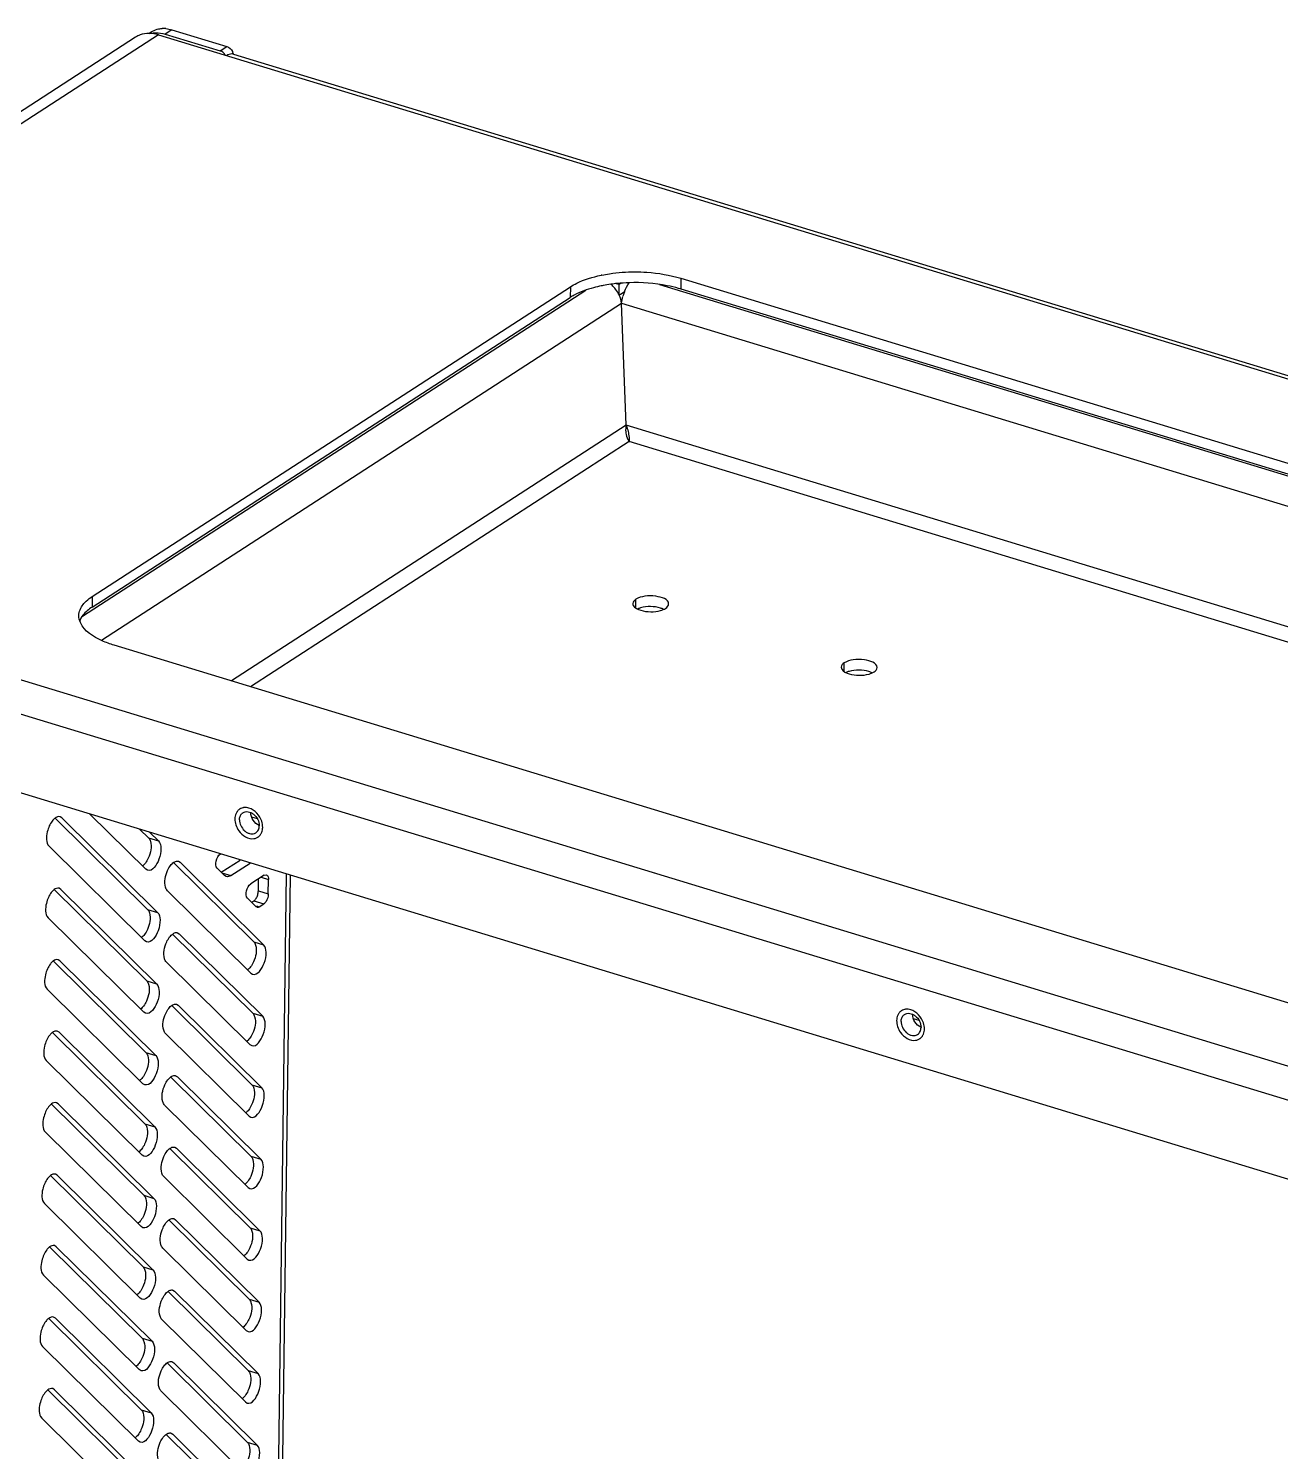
# Model space of a CAD drawing. Header units: millimetres. Extents: x -177 to 18421, y -5017 to 3255.
# Drawn here: x 4773.94 to 4813.25, y -2429.08 to -2384.39 of the extents above; entities that cross this region are included whole.
import ezdxf

# ---------------------------------------------------------------- set-up
doc = ezdxf.new("R2010")
doc.units = ezdxf.units.MM
doc.header["$LTSCALE"] = 46.255
doc.layers.get('0').update_dxf_attribs({"linetype": 'CONTINUOUS'})
doc.layers.add('02___PRT_ALL_AXES', color=7, linetype='CONTINUOUS')

msp = doc.modelspace()

# ---------------------------------------------------------------- linework, layer by layer
at = {"color": 3, "linetype": 'Continuous'}
for p, q in [((4778.026, -2384.594), (4754.952, -2399.538)), ((4778.026, -2384.594), (4871.441, -2413.069)), ((4778.441, -2384.436), (4780.166, -2384.961)), ((4777.304, -2384.67), (4754.23, -2399.614)), ((4780.376, -2385.202), (4869.511, -2412.372)), ((4775.944, -2402.229), (4790.956, -2392.507)), ((4792.477, -2392.775), (4792.661, -2392.656)), ((4794.423, -2392.24), (4849.484, -2409.023)), ((4847.122, -2427.236), (4757.031, -2399.774)), ((4846.696, -2428.18), (4756.605, -2400.718)), ((4831.692, -2420.547), (4776.631, -2403.763)), ((4833.783, -2426.722), (4769.456, -2407.114)), ((4777.681, -2412.059), (4774.779, -2409.193)), ((4780.944, -2409.148), (4781.121, -2409.202)), ((4777.71, -2409.814), (4777.44, -2409.547)), ((4779.995, -2410.894), (4780.591, -2410.508)), ((4781.012, -2413.075), (4778.495, -2410.589)), ((4777.652, -2414.304), (4774.75, -2411.437)), ((4781.159, -2411.476), (4781.163, -2411.102)), ((4780.948, -2411.835), (4781.017, -2411.791)), ((4780.983, -2415.32), (4778.466, -2412.834)), ((4777.624, -2416.548), (4774.721, -2413.682)), ((4780.955, -2417.565), (4778.437, -2415.079)), ((4801.722, -2415.481), (4801.898, -2415.535)), ((4777.595, -2418.793), (4774.693, -2415.927)), ((4780.926, -2419.809), (4778.409, -2417.323)), ((4777.566, -2421.037), (4774.664, -2418.171)), ((4780.897, -2422.054), (4778.38, -2419.568)), ((4777.537, -2423.282), (4774.635, -2420.416)), ((4780.868, -2424.299), (4778.351, -2421.813)), ((4777.509, -2425.527), (4774.606, -2422.661)), ((4780.839, -2426.543), (4778.322, -2424.057)), ((4777.48, -2427.771), (4774.578, -2424.905)), ((4780.811, -2428.788), (4778.294, -2426.302)), ((4777.451, -2430.016), (4774.549, -2427.15)), ((4780.782, -2431.033), (4778.265, -2428.547))]:
    msp.add_line(p, q, dxfattribs=at)
at = {"color": 7, "linetype": 'Continuous'}
for p, q in [((4777.722, -2384.548), (4777.789, -2384.504)), ((4778.441, -2384.436), (4778.233, -2384.571)), ((4778.233, -2384.571), (4779.958, -2385.096)), ((4779.958, -2385.096), (4780.166, -2384.961)), ((4775.637, -2402.849), (4791.437, -2392.616)), ((4790.956, -2392.507), (4790.951, -2392.843)), ((4792.481, -2392.438), (4792.396, -2392.413)), ((4792.481, -2392.438), (4792.477, -2392.775)), ((4792.481, -2392.438), (4792.553, -2392.392)), ((4793.754, -2392.435), (4850.015, -2409.585)), ((4794.423, -2392.24), (4794.419, -2392.576)), ((4794.419, -2392.576), (4849.479, -2409.36)), ((4775.939, -2402.566), (4790.951, -2392.843)), ((4776.228, -2403.603), (4792.565, -2393.023)), ((4792.706, -2396.856), (4792.565, -2393.023)), ((4792.565, -2393.023), (4850.145, -2410.574)), ((4792.706, -2396.856), (4780.31, -2404.884)), ((4846.165, -2413.152), (4792.706, -2396.856)), ((4792.804, -2397.361), (4780.906, -2405.066)), ((4792.803, -2397.339), (4792.804, -2397.361)), ((4845.667, -2413.475), (4792.804, -2397.361)), ((4775.944, -2402.229), (4775.939, -2402.566)), ((4774.986, -2409.185), (4774.931, -2409.151)), ((4777.993, -2412.154), (4774.986, -2409.185)), ((4775.868, -2409.068), (4777.62, -2410.799)), ((4778.022, -2409.909), (4777.751, -2409.642)), ((4774.585, -2410.074), (4777.592, -2413.043)), ((4777.71, -2409.814), (4778.022, -2409.909)), ((4778.647, -2410.548), (4778.702, -2410.581)), ((4777.676, -2410.832), (4777.62, -2410.799)), ((4781.324, -2413.17), (4778.702, -2410.581)), ((4779.865, -2410.765), (4780.097, -2410.995)), ((4780.016, -2410.915), (4780.292, -2410.999)), ((4780.152, -2411.028), (4780.097, -2410.995)), ((4780.292, -2410.999), (4780.903, -2410.603)), ((4781.34, -2410.988), (4780.921, -2411.259)), ((4781.34, -2410.988), (4781.41, -2410.973)), ((4782.03, -2410.946), (4781.576, -2446.314)), ((4782.153, -2410.984), (4781.703, -2446.134)), ((4774.958, -2411.429), (4774.902, -2411.396)), ((4777.964, -2414.399), (4774.958, -2411.429)), ((4781.242, -2411.051), (4781.476, -2411.122)), ((4781.47, -2411.571), (4781.476, -2411.122)), ((4778.301, -2411.471), (4780.922, -2414.06)), ((4780.818, -2411.706), (4781.09, -2411.975)), ((4781.017, -2411.791), (4781.328, -2411.886)), ((4781.159, -2411.476), (4781.47, -2411.571)), ((4781.187, -2411.977), (4781.328, -2411.886)), ((4774.556, -2412.319), (4777.563, -2415.288)), ((4777.681, -2412.059), (4777.993, -2412.154)), ((4781.117, -2411.992), (4781.09, -2411.975)), ((4781.098, -2411.95), (4781.187, -2411.977)), ((4778.618, -2412.793), (4778.674, -2412.826)), ((4777.647, -2413.077), (4777.592, -2413.043)), ((4781.295, -2415.415), (4778.674, -2412.826)), ((4781.012, -2413.075), (4781.324, -2413.17)), ((4774.929, -2413.674), (4774.873, -2413.64)), ((4777.935, -2416.643), (4774.929, -2413.674)), ((4778.272, -2413.716), (4780.894, -2416.305)), ((4780.922, -2414.06), (4780.978, -2414.094)), ((4774.528, -2414.564), (4777.534, -2417.533)), ((4777.652, -2414.304), (4777.964, -2414.399)), ((4777.618, -2415.322), (4777.563, -2415.288)), ((4778.589, -2415.037), (4778.645, -2415.071)), ((4781.266, -2417.66), (4778.645, -2415.071)), ((4780.983, -2415.32), (4781.295, -2415.415)), ((4774.9, -2415.919), (4774.845, -2415.885)), ((4777.907, -2418.888), (4774.9, -2415.919)), ((4778.243, -2415.96), (4780.865, -2418.549)), ((4780.894, -2416.305), (4780.949, -2416.338)), ((4774.499, -2416.808), (4777.505, -2419.777)), ((4777.624, -2416.548), (4777.935, -2416.643)), ((4777.59, -2417.566), (4777.534, -2417.533)), ((4778.56, -2417.282), (4778.616, -2417.315)), ((4781.237, -2419.904), (4778.616, -2417.315)), ((4780.955, -2417.565), (4781.266, -2417.66)), ((4774.871, -2418.163), (4774.816, -2418.13)), ((4777.878, -2421.133), (4774.871, -2418.163)), ((4778.215, -2418.205), (4780.836, -2420.794)), ((4780.865, -2418.549), (4780.921, -2418.583)), ((4777.595, -2418.793), (4777.907, -2418.888)), ((4774.47, -2419.053), (4777.477, -2422.022)), ((4777.561, -2419.811), (4777.505, -2419.777)), ((4778.532, -2419.526), (4778.587, -2419.56)), ((4781.209, -2422.149), (4778.587, -2419.56)), ((4780.926, -2419.809), (4781.237, -2419.904)), ((4774.843, -2420.408), (4774.787, -2420.374)), ((4777.849, -2423.377), (4774.843, -2420.408)), ((4778.186, -2420.45), (4780.807, -2423.038)), ((4780.836, -2420.794), (4780.892, -2420.827)), ((4777.566, -2421.037), (4777.878, -2421.133)), ((4774.441, -2421.297), (4777.448, -2424.267)), ((4777.532, -2422.056), (4777.477, -2422.022)), ((4778.503, -2421.771), (4778.558, -2421.805)), ((4781.18, -2424.394), (4778.558, -2421.805)), ((4780.897, -2422.054), (4781.209, -2422.149)), ((4774.814, -2422.653), (4774.758, -2422.619)), ((4777.82, -2425.622), (4774.814, -2422.653)), ((4778.157, -2422.694), (4780.779, -2425.283)), ((4780.807, -2423.038), (4780.863, -2423.072)), ((4777.537, -2423.282), (4777.849, -2423.377)), ((4774.413, -2423.542), (4777.419, -2426.511)), ((4777.503, -2424.3), (4777.448, -2424.267)), ((4778.474, -2424.016), (4778.53, -2424.049)), ((4781.151, -2426.638), (4778.53, -2424.049)), ((4780.868, -2424.299), (4781.18, -2424.394)), ((4774.785, -2424.897), (4774.729, -2424.864)), ((4777.792, -2427.866), (4774.785, -2424.897)), ((4778.128, -2424.939), (4780.75, -2427.528)), ((4780.779, -2425.283), (4780.834, -2425.317)), ((4777.509, -2425.527), (4777.82, -2425.622)), ((4774.384, -2425.787), (4777.39, -2428.756)), ((4777.475, -2426.545), (4777.419, -2426.511)), ((4778.445, -2426.26), (4778.501, -2426.294)), ((4781.122, -2428.883), (4778.501, -2426.294)), ((4780.839, -2426.543), (4781.151, -2426.638)), ((4774.756, -2427.142), (4774.701, -2427.108)), ((4777.763, -2430.111), (4774.756, -2427.142)), ((4778.1, -2427.183), (4780.721, -2429.772)), ((4780.75, -2427.528), (4780.805, -2427.561)), ((4777.48, -2427.771), (4777.792, -2427.866)), ((4774.355, -2428.031), (4777.362, -2431.001)), ((4777.446, -2428.79), (4777.39, -2428.756)), ((4778.417, -2428.505), (4778.472, -2428.539)), ((4781.094, -2431.128), (4778.472, -2428.539)), ((4780.811, -2428.788), (4781.122, -2428.883))]:
    msp.add_line(p, q, dxfattribs=at)
msp.add_lwpolyline([(4792.803, -2397.339), (4792.804, -2397.373), (4792.803, -2397.383)], dxfattribs=at)
at = {"color": 3, "linetype": 'Continuous'}
for centre, radius, start, end in [((4777.706, -2385.29), 0.739, 110.8122, 122.8924), ((4778.176, -2385.223), 0.828, 84.6851, 92.5293), ((4792.807, -2396.397), 4.345, 101.5397, 101.796)]:
    msp.add_arc(centre, radius, start, end, dxfattribs=at)
at = {"color": 7, "linetype": 'Continuous'}
for centre, radius, start, end in [((4792.817, -2396.802), 4.415, 100.9105, 101.6596), ((4792.877, -2397.124), 4.743, 97.8609, 100.8854), ((4792.931, -2397.507), 5.129, 95.6917, 97.8775), ((4791.587, -2393.186), 0.993, 29.1539, 40.1498), ((4792.962, -2397.829), 5.452, 91.7256, 95.6772), ((4794.019, -2393.188), 1.462, 158.5517, 159.9979), ((4793.317, -2396.192), 3.78, 73.052, 74.0652), ((4791.594, -2393.182), 0.985, 24.715, 29.1312), ((4794.069, -2393.206), 1.516, 160.0161, 164.7242), ((4793.03, -2397.165), 0.3, 217.7255, 220.8275), ((4774.983, -2409.472), 0.349, 126.3781, 128.9215), ((4774.954, -2411.716), 0.349, 126.3781, 128.9215), ((4774.926, -2413.961), 0.349, 126.3781, 128.9215), ((4774.897, -2416.206), 0.349, 126.3781, 128.9215), ((4774.868, -2418.45), 0.349, 126.3781, 128.9215), ((4774.839, -2420.695), 0.349, 126.3781, 128.9215), ((4774.811, -2422.94), 0.349, 126.3781, 128.9215), ((4774.782, -2425.184), 0.349, 126.3781, 128.9215), ((4774.753, -2427.429), 0.349, 126.3781, 128.9215)]:
    msp.add_arc(centre, radius, start, end, dxfattribs=at)
at = {"color": 3, "linetype": 'Continuous'}
for points in [[(4777.723, -2384.548), (4777.628, -2384.549), (4777.532, -2384.566), (4777.443, -2384.599)], [(4778.026, -2384.594), (4777.928, -2384.564), (4777.825, -2384.547), (4777.723, -2384.548)], [(4777.79, -2384.504), (4777.848, -2384.466), (4777.914, -2384.438), (4777.981, -2384.42)], [(4777.981, -2384.42), (4778.033, -2384.406), (4778.086, -2384.398), (4778.139, -2384.395)], [(4778.252, -2384.398), (4778.316, -2384.404), (4778.38, -2384.417), (4778.441, -2384.436)], [(4780.166, -2384.961), (4780.242, -2384.984), (4780.307, -2385.05), (4780.341, -2385.122)], [(4780.325, -2385.194), (4780.269, -2385.193), (4780.213, -2385.216), (4780.166, -2385.246)], [(4775.522, -2402.83), (4775.523, -2402.707), (4775.579, -2402.582), (4775.655, -2402.484)], [(4775.655, -2402.484), (4775.685, -2402.445), (4775.719, -2402.409), (4775.755, -2402.375)], [(4775.755, -2402.375), (4775.813, -2402.321), (4775.877, -2402.273), (4775.944, -2402.229)], [(4775.569, -2403.052), (4775.538, -2402.983), (4775.521, -2402.906), (4775.522, -2402.83)], [(4777.702, -2410.449), (4777.677, -2410.504), (4777.647, -2410.557), (4777.61, -2410.605)], [(4777.61, -2410.605), (4777.583, -2410.64), (4777.552, -2410.673), (4777.516, -2410.699)], [(4781.087, -2411.716), (4781.109, -2411.68), (4781.126, -2411.641), (4781.138, -2411.601)], [(4781.138, -2411.601), (4781.151, -2411.56), (4781.158, -2411.518), (4781.159, -2411.476)], [(4777.673, -2412.694), (4777.648, -2412.749), (4777.618, -2412.802), (4777.582, -2412.85)], [(4777.582, -2412.85), (4777.555, -2412.885), (4777.523, -2412.918), (4777.487, -2412.944)], [(4780.912, -2413.866), (4780.885, -2413.901), (4780.854, -2413.934), (4780.818, -2413.96)], [(4781.004, -2413.71), (4780.979, -2413.765), (4780.949, -2413.818), (4780.912, -2413.866)], [(4777.644, -2414.938), (4777.62, -2414.993), (4777.589, -2415.046), (4777.553, -2415.094)], [(4777.553, -2415.094), (4777.526, -2415.129), (4777.495, -2415.163), (4777.459, -2415.189)], [(4780.884, -2416.111), (4780.857, -2416.146), (4780.826, -2416.179), (4780.789, -2416.205)], [(4780.975, -2415.955), (4780.95, -2416.01), (4780.92, -2416.063), (4780.884, -2416.111)], [(4777.616, -2417.183), (4777.591, -2417.238), (4777.561, -2417.291), (4777.524, -2417.339)], [(4777.524, -2417.339), (4777.497, -2417.374), (4777.466, -2417.407), (4777.43, -2417.433)], [(4780.855, -2418.355), (4780.828, -2418.391), (4780.797, -2418.424), (4780.761, -2418.45)], [(4780.946, -2418.2), (4780.922, -2418.254), (4780.892, -2418.308), (4780.855, -2418.355)], [(4777.587, -2419.428), (4777.562, -2419.483), (4777.532, -2419.536), (4777.495, -2419.583)], [(4777.495, -2419.583), (4777.468, -2419.619), (4777.437, -2419.652), (4777.401, -2419.678)], [(4780.826, -2420.6), (4780.799, -2420.635), (4780.768, -2420.668), (4780.732, -2420.694)], [(4780.918, -2420.444), (4780.893, -2420.499), (4780.863, -2420.552), (4780.826, -2420.6)], [(4777.558, -2421.672), (4777.533, -2421.727), (4777.503, -2421.78), (4777.467, -2421.828)], [(4777.467, -2421.828), (4777.44, -2421.863), (4777.408, -2421.897), (4777.372, -2421.923)], [(4780.797, -2422.845), (4780.77, -2422.88), (4780.739, -2422.913), (4780.703, -2422.939)], [(4780.889, -2422.689), (4780.864, -2422.744), (4780.834, -2422.797), (4780.797, -2422.845)], [(4777.529, -2423.917), (4777.505, -2423.972), (4777.474, -2424.025), (4777.438, -2424.073)], [(4777.438, -2424.073), (4777.411, -2424.108), (4777.38, -2424.141), (4777.344, -2424.167)], [(4780.769, -2425.089), (4780.742, -2425.125), (4780.711, -2425.158), (4780.674, -2425.184)], [(4780.86, -2424.934), (4780.835, -2424.988), (4780.805, -2425.041), (4780.769, -2425.089)], [(4777.501, -2426.162), (4777.476, -2426.217), (4777.446, -2426.27), (4777.409, -2426.317)], [(4777.409, -2426.317), (4777.382, -2426.353), (4777.351, -2426.386), (4777.315, -2426.412)], [(4780.74, -2427.334), (4780.713, -2427.369), (4780.682, -2427.402), (4780.646, -2427.428)], [(4780.831, -2427.178), (4780.807, -2427.233), (4780.777, -2427.286), (4780.74, -2427.334)], [(4777.472, -2428.406), (4777.447, -2428.461), (4777.417, -2428.514), (4777.38, -2428.562)], [(4777.38, -2428.562), (4777.353, -2428.597), (4777.322, -2428.63), (4777.286, -2428.656)]]:
    msp.add_open_spline(points, degree=3, dxfattribs=at)
at = {"color": 7, "linetype": 'Continuous'}
for points in [[(4777.801, -2384.547), (4777.844, -2384.538), (4777.887, -2384.532), (4777.931, -2384.53)], [(4777.931, -2384.53), (4778.032, -2384.526), (4778.136, -2384.541), (4778.233, -2384.571)], [(4780.061, -2385.158), (4780.032, -2385.131), (4779.996, -2385.108), (4779.958, -2385.096)], [(4792.346, -2392.546), (4792.313, -2392.506), (4792.275, -2392.469), (4792.235, -2392.435)], [(4792.658, -2392.654), (4792.695, -2392.56), (4792.741, -2392.469), (4792.799, -2392.386)], [(4791.074, -2392.771), (4791.032, -2392.794), (4790.991, -2392.818), (4790.951, -2392.843)], [(4792.565, -2393.023), (4792.552, -2392.936), (4792.526, -2392.85), (4792.489, -2392.77)], [(4792.565, -2393.023), (4792.573, -2392.95), (4792.588, -2392.877), (4792.607, -2392.807)], [(4792.706, -2396.856), (4792.691, -2396.923), (4792.687, -2396.992), (4792.692, -2397.06)], [(4792.706, -2396.856), (4792.733, -2396.92), (4792.753, -2396.987), (4792.768, -2397.054)], [(4775.65, -2402.821), (4775.605, -2402.879), (4775.567, -2402.944), (4775.544, -2403.014)], [(4775.939, -2402.566), (4775.832, -2402.636), (4775.729, -2402.72), (4775.65, -2402.821)], [(4774.764, -2409.201), (4774.734, -2409.225), (4774.708, -2409.253), (4774.685, -2409.284)], [(4774.931, -2409.151), (4774.88, -2409.136), (4774.819, -2409.16), (4774.776, -2409.191)], [(4774.685, -2409.284), (4774.648, -2409.331), (4774.618, -2409.385), (4774.593, -2409.439)], [(4778.507, -2410.577), (4778.539, -2410.557), (4778.576, -2410.542), (4778.613, -2410.543)], [(4778.309, -2410.836), (4778.334, -2410.781), (4778.364, -2410.728), (4778.401, -2410.68)], [(4778.401, -2410.68), (4778.431, -2410.641), (4778.466, -2410.604), (4778.507, -2410.577)], [(4780.292, -2410.999), (4780.252, -2411.025), (4780.198, -2411.042), (4780.152, -2411.028)], [(4781.41, -2410.973), (4781.462, -2410.989), (4781.477, -2411.068), (4781.476, -2411.122)], [(4774.735, -2411.445), (4774.706, -2411.469), (4774.679, -2411.498), (4774.656, -2411.528)], [(4774.902, -2411.396), (4774.851, -2411.38), (4774.79, -2411.404), (4774.748, -2411.436)], [(4774.656, -2411.528), (4774.619, -2411.576), (4774.589, -2411.629), (4774.565, -2411.684)], [(4781.47, -2411.571), (4781.469, -2411.655), (4781.443, -2411.741), (4781.398, -2411.811)], [(4778.479, -2412.822), (4778.51, -2412.802), (4778.547, -2412.786), (4778.585, -2412.787)], [(4778.28, -2413.081), (4778.305, -2413.026), (4778.335, -2412.973), (4778.372, -2412.925)], [(4778.372, -2412.925), (4778.402, -2412.886), (4778.437, -2412.849), (4778.479, -2412.822)], [(4774.873, -2413.64), (4774.822, -2413.625), (4774.762, -2413.649), (4774.719, -2413.68)], [(4774.627, -2413.773), (4774.591, -2413.821), (4774.561, -2413.874), (4774.536, -2413.929)], [(4774.707, -2413.69), (4774.677, -2413.714), (4774.651, -2413.743), (4774.627, -2413.773)], [(4778.252, -2415.325), (4778.276, -2415.271), (4778.306, -2415.217), (4778.343, -2415.17)], [(4778.343, -2415.17), (4778.373, -2415.13), (4778.408, -2415.094), (4778.45, -2415.067)], [(4778.45, -2415.067), (4778.481, -2415.046), (4778.519, -2415.031), (4778.556, -2415.032)], [(4774.845, -2415.885), (4774.794, -2415.87), (4774.733, -2415.893), (4774.69, -2415.925)], [(4774.598, -2416.018), (4774.562, -2416.065), (4774.532, -2416.118), (4774.507, -2416.173)], [(4774.678, -2415.934), (4774.648, -2415.959), (4774.622, -2415.987), (4774.598, -2416.018)], [(4778.223, -2417.57), (4778.248, -2417.515), (4778.278, -2417.462), (4778.314, -2417.414)], [(4778.314, -2417.414), (4778.344, -2417.375), (4778.38, -2417.338), (4778.421, -2417.311)], [(4778.421, -2417.311), (4778.452, -2417.291), (4778.49, -2417.276), (4778.527, -2417.277)], [(4774.816, -2418.13), (4774.765, -2418.114), (4774.704, -2418.138), (4774.661, -2418.17)], [(4774.57, -2418.262), (4774.533, -2418.31), (4774.503, -2418.363), (4774.478, -2418.418)], [(4774.649, -2418.179), (4774.619, -2418.203), (4774.593, -2418.232), (4774.57, -2418.262)], [(4778.194, -2419.815), (4778.219, -2419.76), (4778.249, -2419.707), (4778.286, -2419.659)], [(4778.286, -2419.659), (4778.316, -2419.62), (4778.351, -2419.583), (4778.392, -2419.556)], [(4778.392, -2419.556), (4778.424, -2419.536), (4778.461, -2419.52), (4778.498, -2419.521)], [(4774.787, -2420.374), (4774.736, -2420.359), (4774.675, -2420.383), (4774.633, -2420.414)], [(4774.541, -2420.507), (4774.504, -2420.555), (4774.474, -2420.608), (4774.449, -2420.663)], [(4774.62, -2420.424), (4774.591, -2420.448), (4774.564, -2420.476), (4774.541, -2420.507)], [(4778.165, -2422.059), (4778.19, -2422.004), (4778.22, -2421.951), (4778.257, -2421.904)], [(4778.257, -2421.904), (4778.287, -2421.864), (4778.322, -2421.827), (4778.364, -2421.801)], [(4778.364, -2421.801), (4778.395, -2421.78), (4778.432, -2421.765), (4778.47, -2421.766)], [(4774.758, -2422.619), (4774.707, -2422.604), (4774.647, -2422.627), (4774.604, -2422.659)], [(4774.512, -2422.752), (4774.476, -2422.799), (4774.445, -2422.852), (4774.421, -2422.907)], [(4774.592, -2422.668), (4774.562, -2422.692), (4774.535, -2422.721), (4774.512, -2422.752)], [(4778.137, -2424.304), (4778.161, -2424.249), (4778.191, -2424.196), (4778.228, -2424.148)], [(4778.228, -2424.148), (4778.258, -2424.109), (4778.293, -2424.072), (4778.335, -2424.045)], [(4778.335, -2424.045), (4778.366, -2424.025), (4778.404, -2424.01), (4778.441, -2424.01)], [(4774.73, -2424.864), (4774.679, -2424.848), (4774.618, -2424.872), (4774.575, -2424.904)], [(4774.483, -2424.996), (4774.447, -2425.044), (4774.417, -2425.097), (4774.392, -2425.152)], [(4774.563, -2424.913), (4774.533, -2424.937), (4774.507, -2424.966), (4774.483, -2424.996)], [(4778.108, -2426.549), (4778.133, -2426.494), (4778.163, -2426.441), (4778.199, -2426.393)], [(4778.199, -2426.393), (4778.229, -2426.354), (4778.265, -2426.317), (4778.306, -2426.29)], [(4778.306, -2426.29), (4778.337, -2426.27), (4778.375, -2426.254), (4778.412, -2426.255)], [(4774.701, -2427.108), (4774.65, -2427.093), (4774.589, -2427.117), (4774.546, -2427.148)], [(4774.455, -2427.241), (4774.418, -2427.289), (4774.388, -2427.342), (4774.363, -2427.397)], [(4774.534, -2427.158), (4774.504, -2427.182), (4774.478, -2427.21), (4774.455, -2427.241)], [(4778.079, -2428.793), (4778.104, -2428.738), (4778.134, -2428.685), (4778.17, -2428.638)], [(4778.17, -2428.638), (4778.201, -2428.598), (4778.236, -2428.561), (4778.277, -2428.534)], [(4778.277, -2428.534), (4778.308, -2428.514), (4778.346, -2428.499), (4778.383, -2428.5)]]:
    msp.add_open_spline(points, degree=3, dxfattribs=at)
for points, knots in [([(4780.117, -2385.227), (4780.109, -2385.214), (4780.092, -2385.19), (4780.072, -2385.168), (4780.061, -2385.158)], [0, 0, 0, 0, 0.502554, 1, 1, 1, 1]), ([(4791.925, -2392.478), (4791.844, -2392.495), (4791.552, -2392.564), (4791.266, -2392.667), (4791.074, -2392.771)], [0, 0, 0, 0, 0.27329, 1, 1, 1, 1]), ([(4794.355, -2392.558), (4794.236, -2392.524), (4793.726, -2392.404), (4793.198, -2392.366), (4792.798, -2392.379)], [0, 0, 0, 0, 0.236438, 1, 1, 1, 1]), ([(4792.692, -2397.06), (4792.695, -2397.09), (4792.71, -2397.191), (4792.749, -2397.291), (4792.794, -2397.348)], [0, 0, 0, 0, 0.289939, 1, 1, 1, 1]), ([(4792.768, -2397.054), (4792.774, -2397.082), (4792.792, -2397.177), (4792.799, -2397.272), (4792.803, -2397.339)], [0, 0, 0, 0, 0.298844, 1, 1, 1, 1]), ([(4781.187, -2409.428), (4781.11, -2409.393), (4780.978, -2409.271), (4780.921, -2409.102), (4780.921, -2409.017)], [0, 0, 0, 0, 0.500026, 1, 1, 1, 1]), ([(4774.593, -2409.439), (4774.567, -2409.499), (4774.501, -2409.696), (4774.478, -2409.968), (4774.585, -2410.074)], [0, 0, 0, 0, 0.300556, 1, 1, 1, 1]), ([(4778.022, -2409.909), (4778.081, -2409.967), (4778.116, -2410.191), (4778.059, -2410.511), (4777.836, -2410.88), (4777.676, -2410.832)], [0, 0, 0, 0, 0.226895, 0.542314, 1, 1, 1, 1]), ([(4778.613, -2410.543), (4778.619, -2410.543), (4778.63, -2410.544), (4778.641, -2410.546), (4778.647, -2410.548)], [0, 0, 0, 0, 0.503481, 1, 1, 1, 1]), ([(4779.865, -2410.765), (4779.811, -2410.712), (4779.827, -2410.52), (4779.896, -2410.365), (4779.968, -2410.318)], [0, 0, 0, 0, 0.468575, 1, 1, 1, 1]), ([(4778.301, -2411.471), (4778.272, -2411.443), (4778.179, -2411.235), (4778.236, -2410.998), (4778.309, -2410.836)], [0, 0, 0, 0, 0.18587, 1, 1, 1, 1]), ([(4780.818, -2411.706), (4780.764, -2411.653), (4780.78, -2411.461), (4780.849, -2411.306), (4780.921, -2411.259)], [0, 0, 0, 0, 0.468575, 1, 1, 1, 1]), ([(4774.565, -2411.684), (4774.538, -2411.743), (4774.473, -2411.941), (4774.449, -2412.213), (4774.556, -2412.319)], [0, 0, 0, 0, 0.300556, 1, 1, 1, 1]), ([(4781.398, -2411.811), (4781.388, -2411.826), (4781.367, -2411.854), (4781.342, -2411.877), (4781.328, -2411.886)], [0, 0, 0, 0, 0.540219, 1, 1, 1, 1]), ([(4777.993, -2412.154), (4778.052, -2412.212), (4778.087, -2412.435), (4778.031, -2412.755), (4777.807, -2413.125), (4777.647, -2413.077)], [0, 0, 0, 0, 0.226895, 0.542314, 1, 1, 1, 1]), ([(4781.187, -2411.977), (4781.175, -2411.985), (4781.156, -2412), (4781.125, -2411.999), (4781.117, -2411.991)], [0, 0, 0, 0, 0.567934, 1, 1, 1, 1]), ([(4778.585, -2412.787), (4778.59, -2412.787), (4778.602, -2412.788), (4778.613, -2412.791), (4778.618, -2412.792)], [0, 0, 0, 0, 0.503481, 1, 1, 1, 1]), ([(4778.272, -2413.716), (4778.243, -2413.687), (4778.15, -2413.48), (4778.207, -2413.243), (4778.28, -2413.081)], [0, 0, 0, 0, 0.18587, 1, 1, 1, 1]), ([(4780.978, -2414.094), (4781.138, -2414.142), (4781.362, -2413.772), (4781.418, -2413.452), (4781.383, -2413.229), (4781.324, -2413.17)], [0, 0, 0, 0, 0.457686, 0.773105, 1, 1, 1, 1]), ([(4774.536, -2413.929), (4774.509, -2413.988), (4774.444, -2414.185), (4774.42, -2414.457), (4774.528, -2414.564)], [0, 0, 0, 0, 0.300556, 1, 1, 1, 1]), ([(4777.964, -2414.399), (4778.023, -2414.457), (4778.059, -2414.68), (4778.002, -2415), (4777.778, -2415.37), (4777.618, -2415.322)], [0, 0, 0, 0, 0.226895, 0.542314, 1, 1, 1, 1]), ([(4778.243, -2415.96), (4778.215, -2415.932), (4778.121, -2415.724), (4778.179, -2415.487), (4778.252, -2415.325)], [0, 0, 0, 0, 0.18587, 1, 1, 1, 1]), ([(4778.556, -2415.032), (4778.561, -2415.032), (4778.573, -2415.033), (4778.584, -2415.035), (4778.589, -2415.037)], [0, 0, 0, 0, 0.503481, 1, 1, 1, 1]), ([(4780.949, -2416.338), (4781.109, -2416.386), (4781.333, -2416.016), (4781.39, -2415.696), (4781.354, -2415.473), (4781.295, -2415.415)], [0, 0, 0, 0, 0.457686, 0.773105, 1, 1, 1, 1]), ([(4801.964, -2415.761), (4801.887, -2415.726), (4801.756, -2415.605), (4801.699, -2415.435), (4801.699, -2415.351)], [0, 0, 0, 0, 0.500026, 1, 1, 1, 1]), ([(4774.507, -2416.173), (4774.48, -2416.233), (4774.415, -2416.43), (4774.391, -2416.702), (4774.499, -2416.808)], [0, 0, 0, 0, 0.300556, 1, 1, 1, 1]), ([(4777.935, -2416.643), (4777.994, -2416.701), (4778.03, -2416.924), (4777.973, -2417.245), (4777.75, -2417.614), (4777.59, -2417.566)], [0, 0, 0, 0, 0.226895, 0.542314, 1, 1, 1, 1]), ([(4778.215, -2418.205), (4778.186, -2418.176), (4778.092, -2417.969), (4778.15, -2417.732), (4778.223, -2417.57)], [0, 0, 0, 0, 0.18587, 1, 1, 1, 1]), ([(4778.527, -2417.277), (4778.533, -2417.277), (4778.544, -2417.278), (4778.555, -2417.28), (4778.56, -2417.282)], [0, 0, 0, 0, 0.503481, 1, 1, 1, 1]), ([(4780.92, -2418.583), (4781.081, -2418.631), (4781.304, -2418.261), (4781.361, -2417.941), (4781.325, -2417.718), (4781.266, -2417.66)], [0, 0, 0, 0, 0.457686, 0.773105, 1, 1, 1, 1]), ([(4774.478, -2418.418), (4774.452, -2418.477), (4774.386, -2418.675), (4774.363, -2418.947), (4774.47, -2419.053)], [0, 0, 0, 0, 0.300556, 1, 1, 1, 1]), ([(4777.907, -2418.888), (4777.966, -2418.946), (4778.001, -2419.169), (4777.944, -2419.489), (4777.721, -2419.859), (4777.561, -2419.811)], [0, 0, 0, 0, 0.226895, 0.542314, 1, 1, 1, 1]), ([(4778.186, -2420.45), (4778.157, -2420.421), (4778.064, -2420.214), (4778.121, -2419.976), (4778.194, -2419.815)], [0, 0, 0, 0, 0.18587, 1, 1, 1, 1]), ([(4778.498, -2419.521), (4778.504, -2419.521), (4778.515, -2419.522), (4778.526, -2419.525), (4778.532, -2419.526)], [0, 0, 0, 0, 0.503481, 1, 1, 1, 1]), ([(4780.892, -2420.828), (4781.052, -2420.875), (4781.275, -2420.506), (4781.332, -2420.186), (4781.296, -2419.963), (4781.237, -2419.904)], [0, 0, 0, 0, 0.457686, 0.773105, 1, 1, 1, 1]), ([(4774.449, -2420.663), (4774.423, -2420.722), (4774.358, -2420.919), (4774.334, -2421.191), (4774.441, -2421.297)], [0, 0, 0, 0, 0.300556, 1, 1, 1, 1]), ([(4777.878, -2421.133), (4777.937, -2421.191), (4777.972, -2421.414), (4777.916, -2421.734), (4777.692, -2422.104), (4777.532, -2422.056)], [0, 0, 0, 0, 0.226895, 0.542314, 1, 1, 1, 1]), ([(4778.157, -2422.694), (4778.128, -2422.666), (4778.035, -2422.458), (4778.092, -2422.221), (4778.165, -2422.059)], [0, 0, 0, 0, 0.18587, 1, 1, 1, 1]), ([(4778.47, -2421.766), (4778.475, -2421.766), (4778.486, -2421.767), (4778.498, -2421.769), (4778.503, -2421.771)], [0, 0, 0, 0, 0.503481, 1, 1, 1, 1]), ([(4780.863, -2423.072), (4781.023, -2423.12), (4781.246, -2422.75), (4781.303, -2422.43), (4781.268, -2422.207), (4781.209, -2422.149)], [0, 0, 0, 0, 0.457686, 0.773105, 1, 1, 1, 1]), ([(4774.421, -2422.907), (4774.394, -2422.966), (4774.329, -2423.164), (4774.305, -2423.436), (4774.413, -2423.542)], [0, 0, 0, 0, 0.300556, 1, 1, 1, 1]), ([(4777.849, -2423.377), (4777.908, -2423.435), (4777.944, -2423.658), (4777.887, -2423.979), (4777.663, -2424.348), (4777.503, -2424.3)], [0, 0, 0, 0, 0.226895, 0.542314, 1, 1, 1, 1]), ([(4778.128, -2424.939), (4778.1, -2424.91), (4778.006, -2424.703), (4778.064, -2424.466), (4778.137, -2424.304)], [0, 0, 0, 0, 0.18587, 1, 1, 1, 1]), ([(4778.441, -2424.01), (4778.446, -2424.011), (4778.458, -2424.012), (4778.469, -2424.014), (4778.474, -2424.016)], [0, 0, 0, 0, 0.503481, 1, 1, 1, 1]), ([(4780.834, -2425.317), (4780.994, -2425.365), (4781.218, -2424.995), (4781.275, -2424.675), (4781.239, -2424.452), (4781.18, -2424.394)], [0, 0, 0, 0, 0.457686, 0.773105, 1, 1, 1, 1]), ([(4774.392, -2425.152), (4774.365, -2425.211), (4774.3, -2425.409), (4774.276, -2425.681), (4774.384, -2425.787)], [0, 0, 0, 0, 0.300556, 1, 1, 1, 1]), ([(4777.82, -2425.622), (4777.879, -2425.68), (4777.915, -2425.903), (4777.858, -2426.223), (4777.635, -2426.593), (4777.475, -2426.545)], [0, 0, 0, 0, 0.226895, 0.542314, 1, 1, 1, 1]), ([(4778.1, -2427.183), (4778.071, -2427.155), (4777.977, -2426.948), (4778.035, -2426.71), (4778.108, -2426.549)], [0, 0, 0, 0, 0.18587, 1, 1, 1, 1]), ([(4778.412, -2426.255), (4778.418, -2426.255), (4778.429, -2426.256), (4778.44, -2426.259), (4778.445, -2426.26)], [0, 0, 0, 0, 0.503481, 1, 1, 1, 1]), ([(4780.805, -2427.561), (4780.966, -2427.609), (4781.189, -2427.24), (4781.246, -2426.92), (4781.21, -2426.696), (4781.151, -2426.638)], [0, 0, 0, 0, 0.457686, 0.773105, 1, 1, 1, 1]), ([(4774.363, -2427.397), (4774.337, -2427.456), (4774.271, -2427.653), (4774.248, -2427.925), (4774.355, -2428.031)], [0, 0, 0, 0, 0.300556, 1, 1, 1, 1]), ([(4777.792, -2427.866), (4777.851, -2427.925), (4777.886, -2428.148), (4777.829, -2428.468), (4777.606, -2428.838), (4777.446, -2428.79)], [0, 0, 0, 0, 0.226895, 0.542314, 1, 1, 1, 1]), ([(4778.071, -2429.428), (4778.042, -2429.4), (4777.948, -2429.192), (4778.006, -2428.955), (4778.079, -2428.793)], [0, 0, 0, 0, 0.18587, 1, 1, 1, 1]), ([(4778.383, -2428.5), (4778.389, -2428.5), (4778.4, -2428.501), (4778.411, -2428.503), (4778.417, -2428.505)], [0, 0, 0, 0, 0.503481, 1, 1, 1, 1]), ([(4780.777, -2429.806), (4780.937, -2429.854), (4781.16, -2429.484), (4781.217, -2429.164), (4781.181, -2428.941), (4781.122, -2428.883)], [0, 0, 0, 0, 0.457686, 0.773105, 1, 1, 1, 1])]:
    msp.add_open_spline(points, degree=3, knots=knots, dxfattribs=at)
at = {"color": 3, "linetype": 'Continuous'}
for points, knots in [([(4780.376, -2385.202), (4780.368, -2385.199), (4780.351, -2385.195), (4780.334, -2385.194), (4780.325, -2385.194)], [0, 0, 0, 0, 0.496216, 1, 1, 1, 1]), ([(4780.341, -2385.122), (4780.348, -2385.135), (4780.359, -2385.163), (4780.365, -2385.191), (4780.368, -2385.206)], [0, 0, 0, 0, 0.50689, 1, 1, 1, 1]), ([(4790.956, -2392.507), (4791.019, -2392.466), (4791.321, -2392.298), (4791.656, -2392.198), (4791.919, -2392.144)], [0, 0, 0, 0, 0.219138, 1, 1, 1, 1]), ([(4791.938, -2392.14), (4792.021, -2392.123), (4792.364, -2392.063), (4792.714, -2392.039), (4792.979, -2392.039)], [0, 0, 0, 0, 0.240991, 1, 1, 1, 1]), ([(4792.979, -2392.039), (4793.106, -2392.039), (4793.593, -2392.056), (4794.079, -2392.135), (4794.423, -2392.24)], [0, 0, 0, 0, 0.260992, 1, 1, 1, 1]), ([(4776.631, -2403.763), (4776.503, -2403.724), (4776.105, -2403.578), (4775.691, -2403.322), (4775.569, -2403.052)], [0, 0, 0, 0, 0.312014, 1, 1, 1, 1]), ([(4777.71, -2409.814), (4777.739, -2409.843), (4777.832, -2410.05), (4777.775, -2410.287), (4777.702, -2410.449)], [0, 0, 0, 0, 0.18587, 1, 1, 1, 1]), ([(4781.017, -2411.791), (4781.03, -2411.782), (4781.056, -2411.759), (4781.077, -2411.731), (4781.087, -2411.716)], [0, 0, 0, 0, 0.459781, 1, 1, 1, 1]), ([(4777.681, -2412.059), (4777.71, -2412.087), (4777.804, -2412.295), (4777.746, -2412.532), (4777.673, -2412.694)], [0, 0, 0, 0, 0.18587, 1, 1, 1, 1]), ([(4781.012, -2413.075), (4781.041, -2413.104), (4781.134, -2413.311), (4781.077, -2413.549), (4781.004, -2413.71)], [0, 0, 0, 0, 0.18587, 1, 1, 1, 1]), ([(4777.652, -2414.304), (4777.681, -2414.332), (4777.775, -2414.539), (4777.717, -2414.777), (4777.644, -2414.938)], [0, 0, 0, 0, 0.18587, 1, 1, 1, 1]), ([(4780.983, -2415.32), (4781.012, -2415.349), (4781.106, -2415.556), (4781.048, -2415.793), (4780.975, -2415.955)], [0, 0, 0, 0, 0.18587, 1, 1, 1, 1]), ([(4777.624, -2416.548), (4777.653, -2416.577), (4777.746, -2416.784), (4777.689, -2417.021), (4777.616, -2417.183)], [0, 0, 0, 0, 0.18587, 1, 1, 1, 1]), ([(4780.955, -2417.565), (4780.983, -2417.593), (4781.077, -2417.801), (4781.019, -2418.038), (4780.946, -2418.2)], [0, 0, 0, 0, 0.18587, 1, 1, 1, 1]), ([(4777.595, -2418.793), (4777.624, -2418.821), (4777.717, -2419.029), (4777.66, -2419.266), (4777.587, -2419.428)], [0, 0, 0, 0, 0.18587, 1, 1, 1, 1]), ([(4780.926, -2419.809), (4780.955, -2419.838), (4781.048, -2420.045), (4780.991, -2420.282), (4780.918, -2420.444)], [0, 0, 0, 0, 0.18587, 1, 1, 1, 1]), ([(4777.566, -2421.037), (4777.595, -2421.066), (4777.689, -2421.273), (4777.631, -2421.511), (4777.558, -2421.672)], [0, 0, 0, 0, 0.18587, 1, 1, 1, 1]), ([(4780.897, -2422.054), (4780.926, -2422.082), (4781.019, -2422.29), (4780.962, -2422.527), (4780.889, -2422.689)], [0, 0, 0, 0, 0.18587, 1, 1, 1, 1]), ([(4777.537, -2423.282), (4777.566, -2423.311), (4777.66, -2423.518), (4777.602, -2423.755), (4777.529, -2423.917)], [0, 0, 0, 0, 0.18587, 1, 1, 1, 1]), ([(4780.868, -2424.299), (4780.897, -2424.327), (4780.991, -2424.535), (4780.933, -2424.772), (4780.86, -2424.934)], [0, 0, 0, 0, 0.18587, 1, 1, 1, 1]), ([(4777.509, -2425.527), (4777.537, -2425.555), (4777.631, -2425.763), (4777.574, -2426), (4777.501, -2426.162)], [0, 0, 0, 0, 0.18587, 1, 1, 1, 1]), ([(4780.839, -2426.543), (4780.868, -2426.572), (4780.962, -2426.779), (4780.904, -2427.016), (4780.831, -2427.178)], [0, 0, 0, 0, 0.18587, 1, 1, 1, 1]), ([(4777.48, -2427.771), (4777.509, -2427.8), (4777.602, -2428.007), (4777.545, -2428.245), (4777.472, -2428.406)], [0, 0, 0, 0, 0.18587, 1, 1, 1, 1]), ([(4780.811, -2428.788), (4780.84, -2428.816), (4780.933, -2429.024), (4780.876, -2429.261), (4780.803, -2429.423)], [0, 0, 0, 0, 0.18587, 1, 1, 1, 1])]:
    msp.add_open_spline(points, degree=3, knots=knots, dxfattribs=at)
at = {"layer": '02___PRT_ALL_AXES', "color": 7, "linetype": 'Continuous'}
for p, q in [((4793.006, -2402.592), (4793.01, -2402.32)), ((4799.551, -2404.587), (4799.555, -2404.315)), ((4780.421, -2409.217), (4780.438, -2409.206)), ((4801.199, -2415.55), (4801.216, -2415.539))]:
    msp.add_line(p, q, dxfattribs=at)
at = {"layer": '02___PRT_ALL_AXES', "color": 3, "linetype": 'Continuous'}
for centre, radius, start, end in [((4780.771, -2409.187), 0.344, 147.7324, 155.9293), ((4780.754, -2409.177), 0.325, 142.1678, 147.7027), ((4780.731, -2409.156), 0.293, 122.9468, 126.6975), ((4780.733, -2409.157), 0.295, 118.9763, 122.9457), ((4780.734, -2409.16), 0.299, 114.9561, 118.9753), ((4780.738, -2409.169), 0.308, 103.0231, 114.9079), ((4780.741, -2409.183), 0.323, 98.0679, 103.0684), ((4780.974, -2409.518), 0.321, 278.0607, 284.3282), ((4780.984, -2409.544), 0.293, 302.9462, 307.3869), ((4780.983, -2409.543), 0.295, 307.3926, 310.736), ((4801.548, -2415.52), 0.344, 147.7324, 155.9293), ((4801.532, -2415.51), 0.325, 142.1678, 147.7027), ((4801.509, -2415.489), 0.293, 122.9468, 126.6975), ((4801.51, -2415.491), 0.295, 118.9763, 122.9457), ((4801.512, -2415.494), 0.299, 114.9561, 118.9753), ((4801.515, -2415.502), 0.308, 103.0231, 114.9079), ((4801.519, -2415.516), 0.323, 98.0679, 103.0684), ((4801.751, -2415.851), 0.321, 278.0607, 284.3282), ((4801.761, -2415.878), 0.293, 302.9462, 307.3869), ((4801.76, -2415.877), 0.295, 307.3926, 310.736)]:
    msp.add_arc(centre, radius, start, end, dxfattribs=at)
at = {"layer": '02___PRT_ALL_AXES', "color": 7, "linetype": 'Continuous'}
for centre, radius, start, end in [((4780.79, -2409.204), 0.216, 132.8386, 135.7666), ((4780.787, -2409.201), 0.212, 122.953, 132.8409), ((4780.964, -2409.474), 0.213, 289.9917, 302.8719), ((4801.567, -2415.538), 0.216, 132.8386, 135.7666), ((4801.565, -2415.535), 0.212, 122.953, 132.8409), ((4801.741, -2415.807), 0.213, 289.9917, 302.8719)]:
    msp.add_arc(centre, radius, start, end, dxfattribs=at)
for points in [[(4793.01, -2402.32), (4792.963, -2402.35), (4792.915, -2402.4), (4792.915, -2402.455)], [(4793.945, -2402.605), (4793.991, -2402.575), (4794.039, -2402.525), (4794.04, -2402.47)], [(4793.164, -2402.665), (4793.364, -2402.726), (4793.589, -2402.729), (4793.789, -2402.672)], [(4793.789, -2402.672), (4793.844, -2402.656), (4793.897, -2402.636), (4793.945, -2402.605)], [(4799.555, -2404.315), (4799.508, -2404.345), (4799.46, -2404.395), (4799.46, -2404.45)], [(4799.709, -2404.66), (4799.909, -2404.721), (4800.134, -2404.724), (4800.334, -2404.667)], [(4800.334, -2404.667), (4800.389, -2404.651), (4800.442, -2404.631), (4800.49, -2404.6)], [(4800.49, -2404.6), (4800.536, -2404.57), (4800.584, -2404.52), (4800.585, -2404.465)]]:
    msp.add_open_spline(points, degree=3, dxfattribs=at)
for points, knots in [([(4792.915, -2402.455), (4792.915, -2402.476), (4792.951, -2402.59), (4793.076, -2402.638), (4793.164, -2402.665)], [0, 0, 0, 0, 0.184795, 1, 1, 1, 1]), ([(4794.04, -2402.47), (4794.042, -2402.315), (4793.648, -2402.206), (4793.315, -2402.211), (4793.092, -2402.267), (4793.01, -2402.32)], [0, 0, 0, 0, 0.418228, 0.735797, 1, 1, 1, 1]), ([(4800.585, -2404.465), (4800.587, -2404.31), (4800.193, -2404.201), (4799.86, -2404.206), (4799.637, -2404.262), (4799.555, -2404.315)], [0, 0, 0, 0, 0.418228, 0.735797, 1, 1, 1, 1]), ([(4799.46, -2404.45), (4799.459, -2404.471), (4799.496, -2404.585), (4799.621, -2404.633), (4799.709, -2404.66)], [0, 0, 0, 0, 0.184795, 1, 1, 1, 1]), ([(4780.564, -2409.243), (4780.564, -2409.207), (4780.575, -2409.138), (4780.612, -2409.077), (4780.635, -2409.054)], [0, 0, 0, 0, 0.523014, 1, 1, 1, 1]), ([(4780.672, -2409.023), (4780.694, -2409.009), (4780.748, -2408.988), (4780.836, -2408.987), (4780.926, -2409.014), (4781.041, -2409.087), (4781.151, -2409.226), (4781.188, -2409.365), (4781.187, -2409.433)], [0, 0, 0, 0, 0.104499, 0.215014, 0.334952, 0.464329, 0.737174, 1, 1, 1, 1]), ([(4780.564, -2409.243), (4780.563, -2409.306), (4780.595, -2409.435), (4780.691, -2409.568), (4780.793, -2409.644), (4780.876, -2409.68), (4780.959, -2409.692), (4781.012, -2409.683), (4781.037, -2409.674)], [0, 0, 0, 0, 0.258485, 0.528672, 0.658837, 0.781056, 0.894283, 1, 1, 1, 1]), ([(4781.079, -2409.653), (4781.096, -2409.642), (4781.127, -2409.615), (4781.174, -2409.544), (4781.187, -2409.477), (4781.187, -2409.433)], [0, 0, 0, 0, 0.234321, 0.476309, 1, 1, 1, 1]), ([(4801.341, -2415.577), (4801.342, -2415.541), (4801.353, -2415.471), (4801.39, -2415.41), (4801.412, -2415.387)], [0, 0, 0, 0, 0.523014, 1, 1, 1, 1]), ([(4801.449, -2415.357), (4801.472, -2415.342), (4801.525, -2415.321), (4801.613, -2415.32), (4801.703, -2415.348), (4801.819, -2415.42), (4801.929, -2415.559), (4801.966, -2415.699), (4801.965, -2415.767)], [0, 0, 0, 0, 0.104499, 0.215014, 0.334952, 0.464329, 0.737174, 1, 1, 1, 1]), ([(4801.341, -2415.577), (4801.341, -2415.639), (4801.372, -2415.769), (4801.468, -2415.902), (4801.571, -2415.978), (4801.653, -2416.014), (4801.736, -2416.026), (4801.79, -2416.016), (4801.814, -2416.008)], [0, 0, 0, 0, 0.258485, 0.528672, 0.658837, 0.781056, 0.894283, 1, 1, 1, 1]), ([(4801.857, -2415.986), (4801.874, -2415.976), (4801.904, -2415.949), (4801.951, -2415.877), (4801.964, -2415.811), (4801.965, -2415.767)], [0, 0, 0, 0, 0.234321, 0.476309, 1, 1, 1, 1])]:
    msp.add_open_spline(points, degree=3, knots=knots, dxfattribs=at)
at = {"layer": '02___PRT_ALL_AXES', "color": 3, "linetype": 'Continuous'}
for points, knots in [([(4793.161, -2402.59), (4793.145, -2402.595), (4793.114, -2402.604), (4793.084, -2402.616), (4793.07, -2402.622)], [0, 0, 0, 0, 0.51569, 1, 1, 1, 1]), ([(4793.88, -2402.633), (4793.866, -2402.626), (4793.834, -2402.613), (4793.802, -2402.602), (4793.786, -2402.597)], [0, 0, 0, 0, 0.483727, 1, 1, 1, 1]), ([(4799.706, -2404.585), (4799.69, -2404.59), (4799.659, -2404.599), (4799.629, -2404.611), (4799.615, -2404.617)], [0, 0, 0, 0, 0.51569, 1, 1, 1, 1]), ([(4800.425, -2404.628), (4800.411, -2404.621), (4800.379, -2404.608), (4800.347, -2404.597), (4800.331, -2404.592)], [0, 0, 0, 0, 0.483727, 1, 1, 1, 1]), ([(4780.556, -2408.92), (4780.545, -2408.928), (4780.525, -2408.946), (4780.506, -2408.967), (4780.498, -2408.978)], [0, 0, 0, 0, 0.497005, 1, 1, 1, 1]), ([(4780.452, -2409.407), (4780.473, -2409.472), (4780.581, -2409.691), (4780.842, -2409.861), (4781.019, -2409.836)], [0, 0, 0, 0, 0.276148, 1, 1, 1, 1]), ([(4781.228, -2409.707), (4781.235, -2409.697), (4781.249, -2409.674), (4781.26, -2409.651), (4781.265, -2409.638)], [0, 0, 0, 0, 0.493896, 1, 1, 1, 1]), ([(4781.175, -2409.766), (4781.185, -2409.758), (4781.204, -2409.739), (4781.22, -2409.718), (4781.228, -2409.707)], [0, 0, 0, 0, 0.496238, 1, 1, 1, 1]), ([(4801.334, -2415.254), (4801.323, -2415.262), (4801.302, -2415.28), (4801.284, -2415.3), (4801.275, -2415.311)], [0, 0, 0, 0, 0.497005, 1, 1, 1, 1]), ([(4801.23, -2415.741), (4801.251, -2415.805), (4801.359, -2416.024), (4801.62, -2416.195), (4801.796, -2416.17)], [0, 0, 0, 0, 0.276148, 1, 1, 1, 1]), ([(4801.953, -2416.1), (4801.963, -2416.091), (4801.982, -2416.073), (4801.998, -2416.052), (4802.006, -2416.041)], [0, 0, 0, 0, 0.496238, 1, 1, 1, 1]), ([(4802.006, -2416.041), (4802.013, -2416.03), (4802.026, -2416.008), (4802.037, -2415.984), (4802.042, -2415.972)], [0, 0, 0, 0, 0.493896, 1, 1, 1, 1])]:
    msp.add_open_spline(points, degree=3, knots=knots, dxfattribs=at)
for points in [[(4793.786, -2402.597), (4793.586, -2402.536), (4793.361, -2402.533), (4793.161, -2402.59)], [(4800.331, -2404.592), (4800.131, -2404.531), (4799.906, -2404.528), (4799.706, -2404.585)], [(4780.421, -2409.217), (4780.42, -2409.281), (4780.432, -2409.346), (4780.452, -2409.407)], [(4780.457, -2409.047), (4780.433, -2409.099), (4780.422, -2409.159), (4780.421, -2409.217)], [(4780.864, -2408.878), (4780.81, -2408.862), (4780.752, -2408.856), (4780.696, -2408.863)], [(4781.263, -2409.292), (4781.203, -2409.11), (4781.047, -2408.934), (4780.864, -2408.878)], [(4781.294, -2409.483), (4781.295, -2409.419), (4781.283, -2409.353), (4781.263, -2409.292)], [(4781.265, -2409.638), (4781.284, -2409.589), (4781.293, -2409.536), (4781.294, -2409.483)], [(4781.053, -2409.829), (4781.085, -2409.821), (4781.116, -2409.808), (4781.143, -2409.79)], [(4801.234, -2415.38), (4801.211, -2415.433), (4801.199, -2415.492), (4801.199, -2415.55)], [(4801.641, -2415.212), (4801.587, -2415.196), (4801.529, -2415.189), (4801.474, -2415.197)], [(4802.04, -2415.626), (4801.98, -2415.444), (4801.824, -2415.268), (4801.641, -2415.212)], [(4801.199, -2415.55), (4801.198, -2415.615), (4801.209, -2415.68), (4801.23, -2415.741)], [(4802.071, -2415.816), (4802.072, -2415.752), (4802.061, -2415.687), (4802.04, -2415.626)], [(4802.042, -2415.972), (4802.061, -2415.923), (4802.071, -2415.869), (4802.071, -2415.816)], [(4801.831, -2416.163), (4801.863, -2416.155), (4801.893, -2416.141), (4801.921, -2416.124)]]:
    msp.add_open_spline(points, degree=3, dxfattribs=at)

doc.saveas('drawing.dxf')
